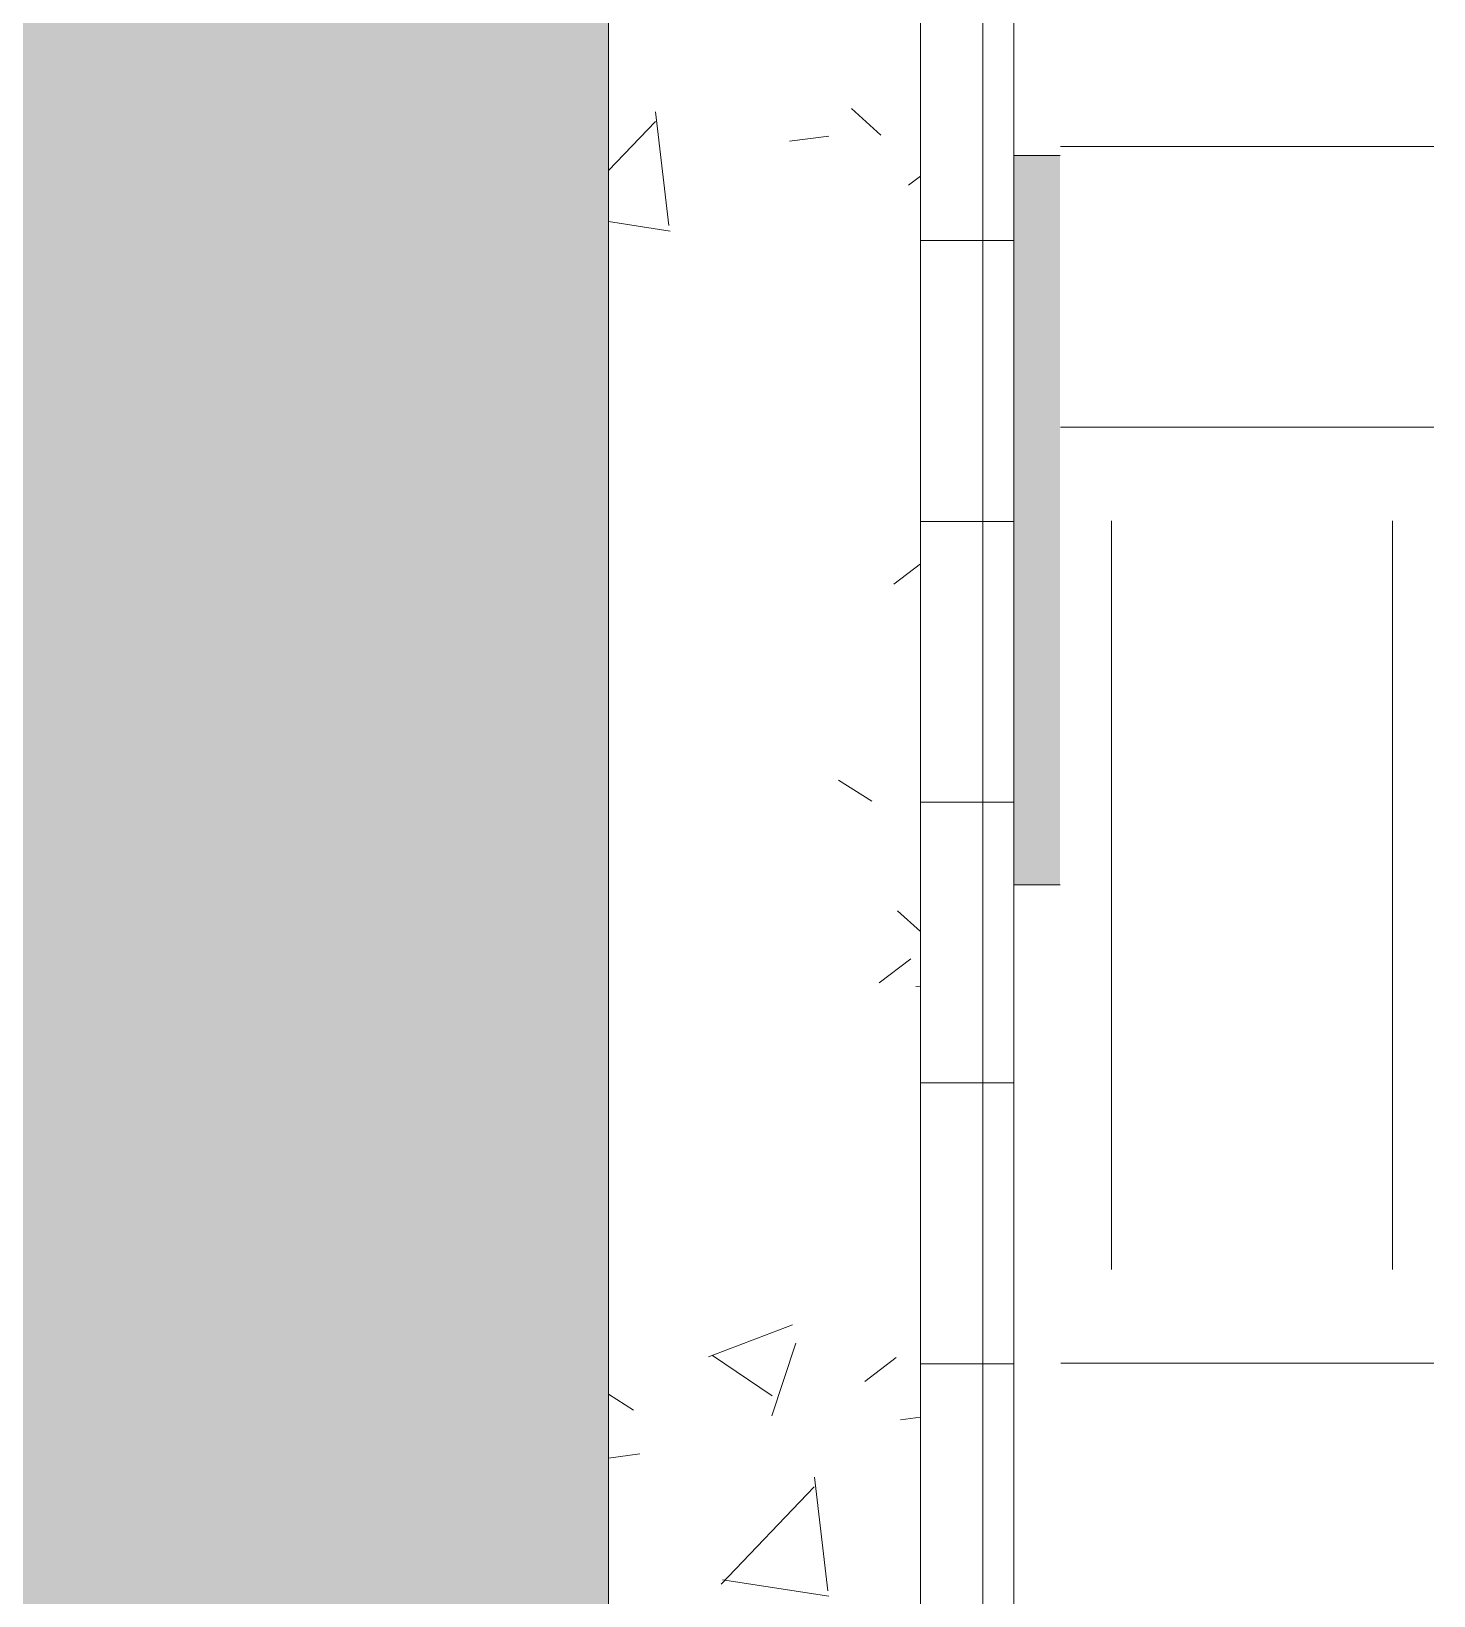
# Model space of a CAD drawing. Header units: inches. Extents: x 9661 to 15313, y -314 to 660.
# Drawn here: x 15148.1 to 15193, y -138.6 to -88.5 of the extents above; entities that cross this region are included whole.
import ezdxf

# ---------------------------------------------------------------- set-up
doc = ezdxf.new("R2010")
doc.units = ezdxf.units.IN
doc.header["$MEASUREMENT"] = 0
for name, color, linetype, lineweight in [('0-5', 130, 'Continuous', 5), ('A-WALL-PATT-1', 55, 'Continuous', 9), ('A-WALL-PATT-2', 45, 'Continuous', 9), ('C-TOPO-1', 45, 'Continuous', 9), ('E-FIRE-1', 253, 'Continuous', 9), ('E-FIRE-3', 55, 'Continuous', 9), ('S-FNDN-1', 7, 'Continuous', 9), ('S-FNDN-5', 32, 'Continuous', 9)]:
    doc.layers.add(name, color=color, linetype=linetype, lineweight=lineweight)

# ---------------------------------------------------------------- blocks, each defined once
blk = doc.blocks.new('CTR  - Topography_rvt-2-BUILDING SECTION - NORTH_SOUTH AT ELEVATOR AND COURTYARD - LOOKING EAST')
at = {"layer": 'C-TOPO-1'}
h = blk.add_hatch(dxfattribs=at)
h.set_pattern_fill('FP_51', color=256, style=0, pattern_type=2)
h.set_pattern_definition([(0, (-3012.324, 138.832), (24, 24), [24, -24]), (0, (-3012.324, 147.832), (24, 24), [24, -24]), (0, (-3012.324, 156.832), (24, 24), [24, -24]), (90, (-3009.324, 159.832), (-24, 24), [24, -24]), (90, (-3000.324, 159.832), (-24, 24), [24, -24]), (90, (-2991.324, 159.832), (-24, 24), [24, -24])])
h.paths.add_polyline_path([(-1926.869, -165.079), (-1926.869, -6.879), (-1938.618, -6), (-1938.742, -13.82), (-1938.845, -48.133), (-1938.809, -158), (-1935.324, -158.034), (-1929.412, -161.447)], flags=0)
blk = doc.blocks.new('CTR - 1st Phase - Structure_rvt-2-BUILDING SECTION - NORTH_SOUTH AT ELEVATOR AND COURTYARD - LOOKING EAST')
at = {"layer": 'A-WALL-PATT-1'}
h = blk.add_hatch(dxfattribs=at)
h.set_pattern_fill('FP_42', color=256, style=0, pattern_type=2)
h.set_pattern_definition([(0, (-3012.324, 138.832), (15.36, 3.84), [1.267, -10.253, 1.267, -10.253, -61.44]), (0, (-3012.324, 138.832), (15.36, 3.84), [-23.04, 1.267, -21.773, 1.267, -10.253, -26.88]), (0, (-3012.324, 138.832), (15.36, 3.84), [-57.6, 1.267, -6.413, 1.267, -17.933]), (120, (-3006.564, 140.752), (-11.005538, 11.38215), [1.267, -10.253, 1.267, -10.253, -61.44]), (120, (-3006.564, 140.752), (-11.005538, 11.38215), [-23.04, 1.267, -21.773, 1.267, -10.253, -26.88]), (120, (-3006.564, 140.752), (-11.005538, 11.38215), [-57.6, 1.267, -6.413, 1.267, -17.933]), (240, (-3004.644, 148.432), (-4.354462, -15.22215), [1.267, -10.253, 1.267, -10.253, -61.44]), (240, (-3004.644, 148.432), (-4.354462, -15.22215), [-23.04, 1.267, -21.773, 1.267, -10.253, -26.88]), (240, (-3004.644, 148.432), (-4.354462, -15.22215), [-57.6, 1.267, -6.413, 1.267, -17.933])])
h.paths.add_polyline_path([(-1953.324, -162.002), (-1953.324, -162), (-1953.407, -162.002)], flags=0)
h.paths.add_polyline_path([(-2508.324, -152), (-2508.324, -41), (-2513.536, -41), (-2514.324, -40.213), (-2514.324, -35), (-2640.324, -35), (-2640.324, -152), (-2640.136, -152), (-2640.136, -36), (-2520.511, -36), (-2520.511, -152)], flags=0)
h.paths.add_polyline_path([(-1971.824, -152), (-1953.324, -152), (-1953.324, -21), (-2159.324, -21), (-2159.324, -40.213), (-2160.111, -41), (-2165.324, -41), (-2165.324, -151.75), (-1971.824, -151.75)], flags=0)
h.paths.add_polyline_path([(-2326.883, -151.75), (-2181.324, -151.75), (-2181.324, -41), (-2186.536, -41), (-2187.324, -40.213), (-2187.324, -21), (-2188.32, -21), (-2188.32, -35), (-2486.324, -35), (-2486.324, -40.213), (-2487.111, -41), (-2492.324, -41), (-2492.324, -151.75), (-2329.089, -151.75)], flags=0)
h.paths.add_polyline_path([(-2749.324, -96), (-2749.324, -93.766), (-2812.949, -93.766), (-2812.949, -96), (-2776.631, -96)], flags=0)
at = {"layer": 'A-WALL-PATT-2'}
h = blk.add_hatch(dxfattribs=at)
h.set_pattern_fill('FP_75', color=256, style=0, pattern_type=2)
h.set_pattern_definition([(50, (-3012.324, 138.832), (27.5427, -2.4099), [2.88, -31.68]), (355, (-3012.324, 138.832), (-5.32784, 28.8843), [2.304, -25.344]), (100.451, (-3010.03, 138.63), (22.2153, 26.4739), [2.448, -26.924]), (46.184, (-3012.324, 146.512), (40.9819, -6.3564), [4.32, -47.52]), (96.636, (-3008.91, 145.982), (35.8907, 37.4062), [3.671, -40.386]), (351.184, (-3012.324, 146.51), (35.891, 37.4062), [3.456, -38.016]), (21, (-3008.484, 144.592), (22.92104, -15.46073), [2.88, -31.68]), (326, (-3008.484, 144.592), (9.3435, 27.84574), [2.304, -25.344]), (71.451, (-3006.574, 143.303), (32.2648, 12.3844), [2.448, -26.924]), (37.5, (-3012.324, 138.832), (0.466855, 12.78271), [1.267, -23.77, 1.267, -24.461, -25.44]), (37.5, (-3012.324, 138.832), (0.466855, 12.78271), [-50.765, 1.267, -24.173]), (7.5, (-3012.324, 138.832), (10.10159, 15.14509), [1.267, -13.402, 1.267, -23.194, -9.696]), (7.5, (-3012.324, 138.832), (10.10159, 15.14509), [-39.13, 1.267, -8.429]), (327.5, (-3020.887, 138.832), (20.49916, -0.86578), [1.267, -8.333, 1.267, -28.685, -39.744]), (327.5, (-3020.887, 138.832), (20.49916, -0.86578), [-39.552, 1.267, -38.477]), (317.5, (-3024.727, 138.832), (22.39478, 3.8443), [1.267, -11.213, 1.267, -18.624, -28.224]), (317.5, (-3024.727, 138.832), (22.39478, 3.8443), [-32.371, 1.267, -26.957])])
h.paths.add_polyline_path([(-1943.324, -168), (-1943.324, -9), (-1949.324, -9), (-1949.324, -21), (-1953.324, -21), (-1953.324, -168), (-1943.628, -168)], flags=0)
at = {"layer": 'S-FNDN-1'}
for p, q in [((-1943.324, -9), (-1943.324, -168)), ((-1953.324, -168), (-1953.324, -21))]:
    blk.add_line(p, q, dxfattribs=at)
blk = doc.blocks.new('104416 - Fire Extinguishers - Wall - Class A - Light - 2A-3202366-BUILDING SECTION - NORTH_SOUTH AT ELEVATOR AND COURTYARD - LOOKING EAST')
at = {"layer": 'E-FIRE-1'}
blk.add_hatch(color=256, dxfattribs=at).paths.add_polyline_path([(-1940.324, -115.813), (-1938.845, -115.813), (-1938.845, -92.438), (-1940.324, -92.438), (-1940.324, -107.145)], flags=0)
at = {"layer": 'E-FIRE-3'}
for p, q in [((-1938.845, -92.438), (-1940.324, -92.438)), ((-1938.845, -115.813), (-1940.324, -115.813))]:
    blk.add_line(p, q, dxfattribs=at)

msp = doc.modelspace()

# ---------------------------------------------------------------- hatches: boundary and pattern name
at = {"layer": 'A-WALL-PATT-2'}
h = msp.add_hatch(dxfattribs=at)
h.set_pattern_fill('FP_39', color=256, style=0, pattern_type=2)
h.set_pattern_definition([(0, (14107.568, 138.832), (0, 9), []), (90, (14107.568, 138.832), (-9, 6e-16), [])])
h.paths.add_polyline_path([(15179.56785, -168), (15179.56785, -8.75), (15176.56791, -8.75), (15176.56791, -168)], flags=0)

# ---------------------------------------------------------------- linework, layer by layer
at = {"layer": 'S-FNDN-5'}
for p, q in [((15176.56791, -8.75), (15176.56791, -168)), ((15179.56791, -168), (15179.56791, -8.75))]:
    msp.add_line(p, q, dxfattribs=at)

# ---------------------------------------------------------------- block references
at = {"layer": '0-5'}
for name in ['CTR - 1st Phase - Structure_rvt-2-BUILDING SECTION - NORTH_SOUTH AT ELEVATOR AND COURTYARD - LOOKING EAST', 'CTR  - Topography_rvt-2-BUILDING SECTION - NORTH_SOUTH AT ELEVATOR AND COURTYARD - LOOKING EAST']:
    msp.add_blockref(name, (17119.89164, 0), dxfattribs=at)
at = {"layer": 'E-FIRE-3'}
msp.add_blockref('104416 - Fire Extinguishers - Wall - Class A - Light - 2A-3202366-BUILDING SECTION - NORTH_SOUTH AT ELEVATOR AND COURTYARD - LOOKING EAST', (17119.89164, 0), dxfattribs=at)

doc.saveas('drawing.dxf')
